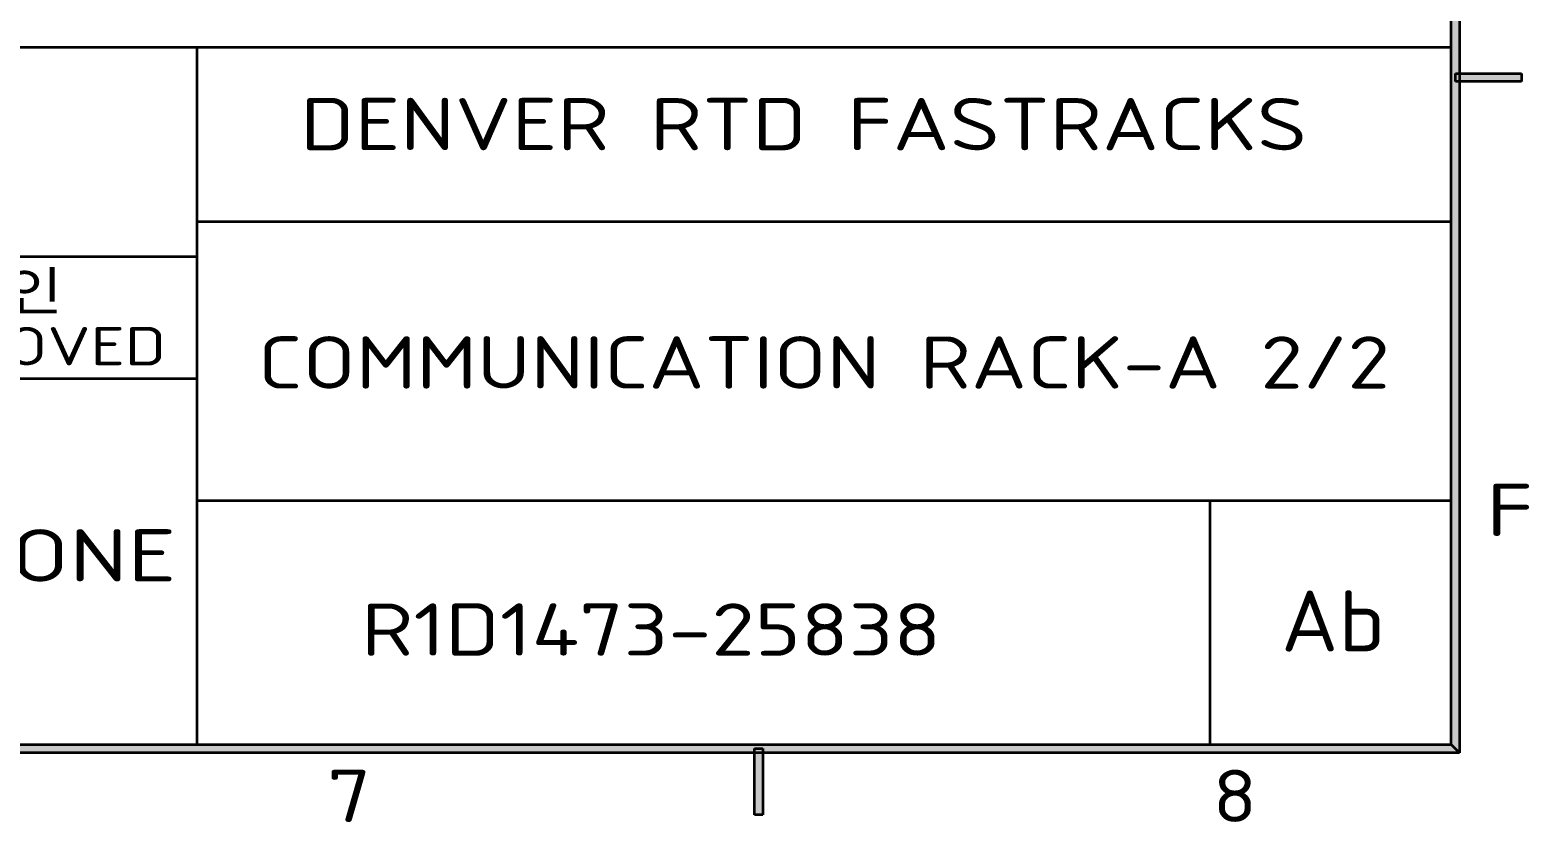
# Model space of a CAD drawing. Extents: x 23 to 417, y 3 to 294.
# Drawn here: x 328.2 to 414.2, y 5.8 to 51.2 of the extents above; entities that cross this region are included whole.
import ezdxf
from ezdxf.enums import TextEntityAlignment as Align

# ---------------------------------------------------------------- set-up
doc = ezdxf.new("R2010")
doc.units = 0
doc.layers.get('0').update_dxf_attribs({"lineweight": 13})
doc.layers.add('3', color=7, linetype='Continuous', lineweight=13)
doc.layers.add('5', color=7, linetype='Continuous', lineweight=13)
doc.styles.get("Standard").update_dxf_attribs({"font": 'isocp.shx'})
doc.styles.add('굴림', font='Gulim.ttf')

# ---------------------------------------------------------------- blocks, each defined once
blk = doc.blocks.new('BLOCK1974')
at = {"layer": '3', "color": 7, "lineweight": 13}
blk.add_text('F', height=3, dxfattribs=at).set_placement((411.778, 22.192), (414.508, 22.192), align=Align.FIT)
blk = doc.blocks.new('BLOCK1977')
at = {"layer": '3', "color": 7, "lineweight": 13}
blk.add_text('8', height=3, dxfattribs=at).set_placement((396.08, 5.792), (398.618, 5.792), align=Align.FIT)
blk = doc.blocks.new('BLOCK1978')
at = {"layer": '3', "color": 7, "lineweight": 13}
blk.add_text('7', height=3, dxfattribs=at).set_placement((345.223, 5.792), (347.761, 5.792), align=Align.FIT)
blk = doc.blocks.new('BLOCK2016')
at = {"layer": '5', "color": 7, "lineweight": 13}
blk.add_text('COMMUNICATION RACK-A 2/2', height=3, dxfattribs=at).set_placement((341.249, 30.655), (406.249, 30.655), align=Align.FIT)
blk = doc.blocks.new('BLOCK2017')
at = {"layer": '5', "color": 7, "lineweight": 13}
blk.add_text('R1D1473-25838', height=3, dxfattribs=at).set_placement((347.18, 15.334), (380.487, 15.334), align=Align.FIT)
blk = doc.blocks.new('BLOCK2018')
at = {"layer": '5', "color": 7, "lineweight": 13}
blk.add_text('B.J.JONE', height=3, dxfattribs=at).set_placement((316.725, 19.582), (336.571, 19.582), align=Align.FIT)
blk = doc.blocks.new('BLOCK2035')
at = {"layer": '5', "color": 7, "lineweight": 13}
blk.add_text('DENVER RTD FASTRACKS', height=3, dxfattribs=at).set_placement((343.681, 44.328), (401.488, 44.328), align=Align.FIT)
blk = doc.blocks.new('BLOCK2036')
at = {"color": 7, "lineweight": 13}
blk.add_text('Ab', height=3.5, dxfattribs=at).set_placement((400, 15.574), (405.981, 15.574), align=Align.FIT)
blk = doc.blocks.new('BLOCK2038')
at = {"layer": '3', "color": 7, "lineweight": 5}
blk.add_solid([(29.763, 9.762), (30.237, 10.238), (410.237, 9.762), (409.763, 10.238)], dxfattribs=at)
blk = doc.blocks.new('BLOCK2039')
at = {"layer": '3', "color": 7, "lineweight": 5}
blk.add_solid([(410.237, 9.762), (409.763, 10.238), (410.237, 287.237), (409.763, 286.763)], dxfattribs=at)
blk = doc.blocks.new('BLOCK2045')
at = {"layer": '3', "color": 7, "lineweight": 5}
blk.add_solid([(413.806, 48.263), (413.806, 48.737), (410.006, 48.263), (410.006, 48.737)], dxfattribs=at)
blk = doc.blocks.new('BLOCK2046')
at = {"layer": '3', "color": 7, "lineweight": 5}
blk.add_solid([(369.763, 6.2), (370.237, 6.2), (369.763, 10), (370.237, 10)], dxfattribs=at)

msp = doc.modelspace()

# ---------------------------------------------------------------- linework, layer by layer
at = {"color": 7, "lineweight": 35}
for p, q in [((30.238, 50.238), (409.762, 50.238)), ((337.762, 10.238), (337.762, 50.238)), ((337.762, 40.238), (409.762, 40.238)), ((250.762, 38.238), (337.762, 38.238)), ((250.762, 31.238), (337.762, 31.238)), ((337.762, 24.238), (409.762, 24.238))]:
    msp.add_line(p, q, dxfattribs=at)
at = {"color": 7, "lineweight": 35, "ltscale": 0.35}
msp.add_line((395.906, 24.238), (395.906, 10.238), dxfattribs=at)
at = {"layer": '3', "color": 7, "lineweight": 35}
for p, q in [((409.762, 10.238), (409.762, 286.762)), ((410.238, 287.237), (410.238, 9.763)), ((410.238, 9.763), (29.763, 9.763)), ((30.238, 10.238), (409.762, 10.238))]:
    msp.add_line(p, q, dxfattribs=at)
at = {"layer": '3', "color": 7, "lineweight": 35, "ltscale": 0.095}
for p, q in [((410.006, 48.738), (413.806, 48.738)), ((413.806, 48.263), (410.006, 48.263)), ((369.762, 6.2), (369.762, 10)), ((370.238, 10), (370.238, 6.2))]:
    msp.add_line(p, q, dxfattribs=at)
at = {"layer": '3', "color": 7, "lineweight": 35, "ltscale": 0.011875}
for p, q in [((410.006, 48.263), (410.006, 48.738)), ((413.806, 48.738), (413.806, 48.263)), ((369.762, 10), (370.238, 10)), ((370.238, 6.2), (369.762, 6.2))]:
    msp.add_line(p, q, dxfattribs=at)
at = {"layer": '3', "color": 7, "lineweight": 35, "ltscale": 0.016794}
for p, q in [((410.238, 9.763), (409.762, 10.238)), ((409.762, 10.238), (410.238, 9.763))]:
    msp.add_line(p, q, dxfattribs=at)

# ---------------------------------------------------------------- block references
at = {"lineweight": 0}
msp.add_blockref('BLOCK2036', (0, 0), dxfattribs=at)
at = {"layer": '3', "lineweight": 0}
for name in ['BLOCK2039', 'BLOCK2045', 'BLOCK1974', 'BLOCK2038', 'BLOCK2046', 'BLOCK1978', 'BLOCK1977']:
    msp.add_blockref(name, (0, 0), dxfattribs=at)
at = {"layer": '5', "lineweight": 0}
for name in ['BLOCK2035', 'BLOCK2016', 'BLOCK2018', 'BLOCK2017']:
    msp.add_blockref(name, (0, 0), dxfattribs=at)

# ---------------------------------------------------------------- texts
at = {"layer": '5', "color": 7, "lineweight": 13, "style": '굴림', "width": 1.100099}
msp.add_text('승인', height=2.2, dxfattribs=at).set_placement((323.451, 35.148), (330.051, 35.148), align=Align.FIT)
at = {"layer": '5', "color": 7, "lineweight": 13, "width": 1.310676}
msp.add_text('APPROVED', height=2.2, dxfattribs=at).set_placement((317.514, 31.989), (335.988, 31.989), align=Align.FIT)

doc.saveas('drawing.dxf')
